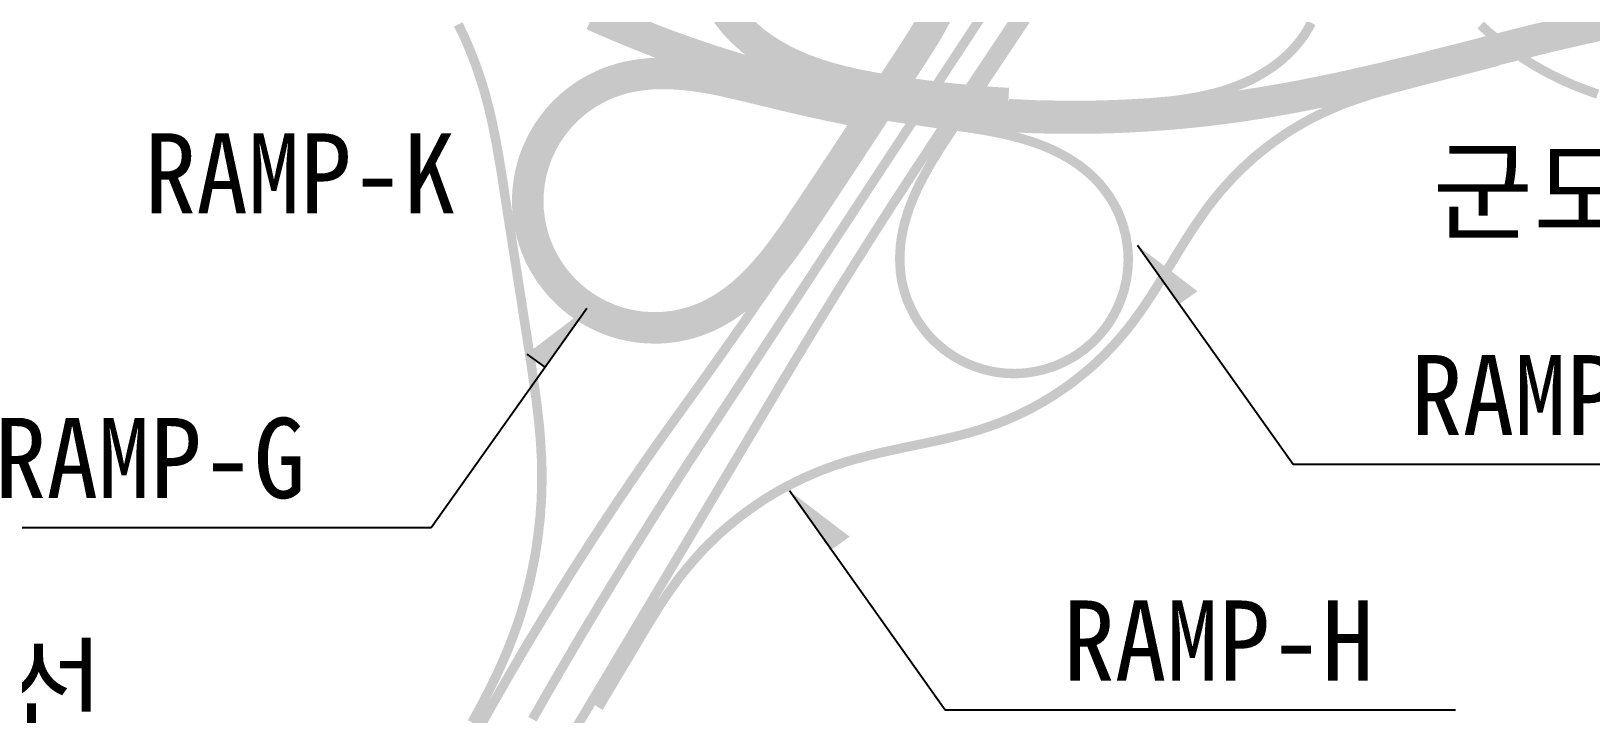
# Model space of a CAD drawing. Header units: metres. Extents: x 219215 to 220758, y 221330 to 222332.
# Drawn here: x 220467.4 to 220575.8, y 222198.5 to 222246 of the extents above; entities that cross this region are included whole.
import ezdxf

# ---------------------------------------------------------------- set-up
doc = ezdxf.new("R2010")
doc.units = ezdxf.units.M
for name, color, linetype in [('CA-ALGN-RampA', 2, 'Continuous'), ('CA-ALGN-RampF', 2, 'Continuous'), ('CA-ALGN-RampG', 2, 'Continuous'), ('CA-ALGN-RampH', 2, 'Continuous'), ('CA-ALGN-RampK', 2, 'Continuous'), ('CA-ALGN-RampL', 2, 'Continuous'), ('CA-ALGN-RampM', 2, 'Continuous'), ('CA-ALGN-RampN', 2, 'Continuous'), ('CA-ALGN-RampO', 2, 'Continuous'), ('CA-ALGN-국도7호선평면선형', 2, 'Continuous'), ('CA-ALGN-군도이설1', 2, 'Continuous'), ('CA-LEAL', 1, 'Continuous'), ('CA-TEXT', 3, 'Continuous')]:
    doc.layers.add(name, color=color, linetype=linetype)
doc.styles.add('돋움체', font='DotumChe.ttf')

msp = doc.modelspace()

# ---------------------------------------------------------------- hatches: boundary and pattern name
at = {"layer": 'CA-LEAL'}
for points in [[(220548.44, 222227.89), (220547.16, 222226.99), (220544.26, 222231.08)], [(220501.84, 222223.52), (220503.11, 222222.62), (220506.02, 222226.71)], [(220524.28, 222210.83), (220523, 222209.92), (220520.1, 222214.02)]]:
    msp.add_hatch(color=256, dxfattribs=at).paths.add_polyline_path(points)

# ---------------------------------------------------------------- linework, layer by layer
at = {"layer": 'CA-ALGN-RampA', "const_width": 2.19}
msp.add_lwpolyline([(220506.46, 222247.1), (220506.78, 222246.95), (220507.1, 222246.81), (220507.42, 222246.67), (220507.75, 222246.53), (220508.07, 222246.39), (220508.4, 222246.25), (220508.72, 222246.12), (220509.05, 222245.98), (220509.37, 222245.85), (220509.7, 222245.72), (220510.03, 222245.59), (220510.36, 222245.46), (220510.69, 222245.33), (220511.01, 222245.21), (220511.34, 222245.08), (220511.67, 222244.96), (220512.01, 222244.84), (220512.34, 222244.72), (220512.67, 222244.6), (220513, 222244.48), (220513.33, 222244.37), (220513.67, 222244.25), (220514, 222244.14), (220514.34, 222244.03), (220514.67, 222243.92), (220515.01, 222243.81), (220515.34, 222243.7), (220515.68, 222243.6), (220516.02, 222243.49), (220516.35, 222243.39), (220516.69, 222243.29), (220517.03, 222243.19), (220517.37, 222243.09), (220517.71, 222242.99), (220518.05, 222242.9), (220518.39, 222242.81), (220518.73, 222242.71), (220519.07, 222242.62), (220519.41, 222242.53), (220519.75, 222242.44), (220520.09, 222242.36), (220520.43, 222242.27), (220520.78, 222242.19), (220521.12, 222242.11), (220521.46, 222242.03), (220521.81, 222241.95), (220522.15, 222241.87), (220522.49, 222241.8), (220522.84, 222241.72), (220523.18, 222241.65), (220523.53, 222241.58), (220523.87, 222241.51), (220524.22, 222241.44), (220524.57, 222241.37), (220524.91, 222241.31), (220525.26, 222241.24), (220525.61, 222241.18), (220525.95, 222241.12), (220526.3, 222241.06), (220526.65, 222241), (220527, 222240.94), (220527.35, 222240.89), (220527.69, 222240.84), (220528.04, 222240.78), (220528.39, 222240.73), (220528.74, 222240.69), (220529.09, 222240.64), (220529.44, 222240.59), (220529.79, 222240.55), (220530.14, 222240.51), (220530.49, 222240.46), (220530.84, 222240.42), (220531.19, 222240.39), (220531.54, 222240.35), (220531.89, 222240.31), (220532.24, 222240.28), (220532.59, 222240.25), (220532.95, 222240.22), (220533.3, 222240.19), (220533.65, 222240.16), (220534, 222240.14), (220534.35, 222240.11), (220534.7, 222240.09), (220535.06, 222240.07), (220535.41, 222240.05), (220535.76, 222240.03), (220536.11, 222240.01), (220536.46, 222240), (220536.82, 222239.98), (220537.17, 222239.97), (220537.52, 222239.96), (220537.87, 222239.95), (220538.23, 222239.94), (220538.58, 222239.94), (220538.93, 222239.93), (220539.28, 222239.93), (220539.64, 222239.93), (220539.99, 222239.93), (220540.34, 222239.93), (220540.69, 222239.93), (220541.05, 222239.94), (220541.4, 222239.94), (220541.75, 222239.95), (220542.1, 222239.96), (220542.46, 222239.97), (220542.81, 222239.98), (220543.16, 222240), (220543.51, 222240.01), (220543.86, 222240.03), (220544.22, 222240.05), (220544.57, 222240.07), (220544.92, 222240.09), (220545.27, 222240.11), (220545.62, 222240.14), (220545.98, 222240.16), (220546.33, 222240.19), (220546.68, 222240.22), (220547.03, 222240.25), (220547.38, 222240.28), (220547.73, 222240.32), (220548.08, 222240.35), (220548.43, 222240.39), (220548.78, 222240.43), (220549.13, 222240.47), (220549.48, 222240.51), (220549.83, 222240.55), (220550.18, 222240.6), (220550.53, 222240.64), (220550.88, 222240.69), (220550.98, 222240.7), (220551.33, 222240.75), (220551.68, 222240.8), (220552.03, 222240.86), (220552.37, 222240.91), (220552.72, 222240.96), (220553.07, 222241.02), (220553.42, 222241.08), (220553.77, 222241.14), (220554.11, 222241.2), (220554.46, 222241.26), (220554.81, 222241.32), (220555.15, 222241.39), (220555.5, 222241.45), (220555.85, 222241.52), (220556.19, 222241.59), (220556.54, 222241.66), (220556.88, 222241.72), (220557.23, 222241.8), (220557.58, 222241.87), (220557.92, 222241.94), (220558.27, 222242.01), (220558.61, 222242.09), (220558.95, 222242.16), (220559.3, 222242.24), (220559.64, 222242.32), (220559.99, 222242.39), (220560.33, 222242.47), (220560.67, 222242.55), (220561.02, 222242.63), (220561.36, 222242.71), (220561.7, 222242.79), (220562.05, 222242.88), (220562.39, 222242.96), (220562.73, 222243.04), (220563.07, 222243.12), (220563.42, 222243.21), (220563.76, 222243.29), (220564.1, 222243.38), (220564.44, 222243.46), (220564.79, 222243.55), (220565.13, 222243.64), (220565.47, 222243.72), (220565.81, 222243.81), (220566.15, 222243.9), (220566.49, 222243.98), (220566.84, 222244.07), (220567.18, 222244.16), (220567.52, 222244.25), (220567.86, 222244.33), (220568.2, 222244.42), (220568.54, 222244.51), (220568.88, 222244.6), (220569.09, 222244.65), (220569.12, 222244.66), (220569.46, 222244.75), (220569.8, 222244.83), (220570.14, 222244.92), (220570.49, 222245.01), (220570.83, 222245.09), (220571.17, 222245.18), (220571.51, 222245.26), (220571.86, 222245.35), (220572.2, 222245.43), (220572.54, 222245.51), (220572.88, 222245.6), (220573.23, 222245.68), (220573.57, 222245.76), (220573.91, 222245.84), (220574.26, 222245.92), (220574.6, 222246), (220574.94, 222246.08), (220575.29, 222246.16), (220575.63, 222246.23), (220575.97, 222246.31), (220576.32, 222246.39), (220576.66, 222246.47), (220577.01, 222246.54)], dxfattribs=at)
at = {"layer": 'CA-ALGN-RampF', "const_width": 2.19}
for points in [[(220530.39, 222247.32), (220530.23, 222247.01), (220530.06, 222246.7), (220529.89, 222246.39), (220529.72, 222246.08), (220529.54, 222245.78), (220529.36, 222245.48), (220529.17, 222245.18), (220528.98, 222244.88), (220528.79, 222244.58), (220528.6, 222244.29), (220528.41, 222243.99), (220528.21, 222243.7), (220528.16, 222243.62), (220523.86, 222237.06)], [(220535.29, 222240.94), (220534.94, 222240.96), (220534.59, 222240.98), (220534.24, 222241), (220533.88, 222241.03), (220533.53, 222241.05), (220533.18, 222241.08), (220532.83, 222241.11), (220532.48, 222241.14), (220532.13, 222241.18), (220531.78, 222241.21), (220531.43, 222241.25), (220531.07, 222241.29), (220530.72, 222241.32), (220530.37, 222241.36), (220530.02, 222241.41), (220529.67, 222241.45), (220529.32, 222241.5), (220528.98, 222241.54), (220528.63, 222241.59), (220528.28, 222241.64), (220527.93, 222241.69), (220527.58, 222241.75), (220527.23, 222241.8), (220526.88, 222241.86), (220526.84, 222241.86), (220526.49, 222241.92), (220526.14, 222241.98), (220525.79, 222242.04), (220525.45, 222242.11), (220525.1, 222242.17), (220524.76, 222242.24), (220524.41, 222242.32), (220524.07, 222242.4), (220523.72, 222242.48), (220523.38, 222242.57), (220523.04, 222242.66), (220522.7, 222242.75), (220522.37, 222242.86), (220522.03, 222242.96), (220521.7, 222243.08), (220521.36, 222243.2), (220521.04, 222243.32), (220520.71, 222243.46), (220520.39, 222243.6), (220520.07, 222243.75), (220519.75, 222243.9), (220519.44, 222244.07), (220519.13, 222244.24), (220518.83, 222244.42), (220518.53, 222244.61), (220518.24, 222244.8), (220517.95, 222245.01), (220517.67, 222245.22), (220517.4, 222245.44), (220517.13, 222245.68), (220516.87, 222245.92), (220516.62, 222246.17), (220516.38, 222246.42), (220516.15, 222246.69), (220515.93, 222246.97), (220515.72, 222247.25)]]:
    msp.add_lwpolyline(points, dxfattribs=at)
at = {"layer": 'CA-ALGN-RampG', "const_width": 2.19}
msp.add_lwpolyline([(220523.86, 222237.06), (220523.66, 222236.76), (220523.47, 222236.47), (220523.27, 222236.17), (220523.08, 222235.88), (220522.89, 222235.59), (220522.69, 222235.29), (220522.5, 222235), (220522.3, 222234.7), (220522.11, 222234.41), (220521.91, 222234.12), (220521.71, 222233.82), (220521.52, 222233.53), (220521.32, 222233.24), (220521.18, 222233.03), (220520.98, 222232.74), (220520.79, 222232.44), (220520.59, 222232.15), (220520.39, 222231.86), (220520.19, 222231.57), (220519.98, 222231.29), (220519.78, 222231), (220519.57, 222230.72), (220519.35, 222230.43), (220519.14, 222230.16), (220518.92, 222229.88), (220518.69, 222229.61), (220518.46, 222229.34), (220518.23, 222229.08), (220517.99, 222228.82), (220517.75, 222228.57), (220517.49, 222228.32), (220517.24, 222228.08), (220516.98, 222227.84), (220516.71, 222227.61), (220516.43, 222227.39), (220516.15, 222227.18), (220515.86, 222226.98), (220515.57, 222226.78), (220515.27, 222226.6), (220514.96, 222226.43), (220514.65, 222226.26), (220514.33, 222226.11), (220514.13, 222226.03), (220513.81, 222225.9), (220513.47, 222225.78), (220513.14, 222225.68), (220512.79, 222225.59), (220512.45, 222225.52), (220512.1, 222225.45), (220511.75, 222225.41), (220511.4, 222225.37), (220511.05, 222225.35), (220510.7, 222225.35), (220510.35, 222225.36), (220509.99, 222225.38), (220509.64, 222225.41), (220509.29, 222225.47), (220508.95, 222225.53), (220508.6, 222225.61), (220508.26, 222225.7), (220507.93, 222225.8), (220507.6, 222225.92), (220507.27, 222226.06), (220506.95, 222226.2), (220506.63, 222226.36), (220506.32, 222226.53), (220506.02, 222226.71), (220505.73, 222226.91), (220505.44, 222227.11), (220505.16, 222227.33), (220504.89, 222227.56), (220504.64, 222227.79), (220504.39, 222228.04), (220504.15, 222228.3), (220503.92, 222228.57), (220503.7, 222228.85), (220503.49, 222229.13), (220503.3, 222229.43), (220503.11, 222229.73), (220502.94, 222230.04), (220502.78, 222230.35), (220502.64, 222230.67), (220502.5, 222231), (220502.48, 222231.06), (220502.36, 222231.39), (220502.26, 222231.72), (220502.17, 222232.07), (220502.09, 222232.41), (220502.03, 222232.76), (220501.98, 222233.11), (220501.94, 222233.46), (220501.92, 222233.81), (220501.92, 222234.16), (220501.92, 222234.51), (220501.94, 222234.86), (220501.98, 222235.22), (220502.03, 222235.56), (220502.09, 222235.91), (220502.17, 222236.26), (220502.26, 222236.6), (220502.36, 222236.93), (220502.48, 222237.27), (220502.61, 222237.59), (220502.76, 222237.91), (220502.91, 222238.23), (220503.08, 222238.54), (220503.26, 222238.84), (220503.46, 222239.14), (220503.66, 222239.42), (220503.88, 222239.7), (220504.1, 222239.97), (220504.34, 222240.23), (220504.59, 222240.48), (220504.85, 222240.72), (220505.11, 222240.95), (220505.39, 222241.17), (220505.68, 222241.38), (220505.97, 222241.58), (220506.27, 222241.76), (220506.58, 222241.93), (220506.89, 222242.09), (220507.21, 222242.24), (220507.54, 222242.38), (220507.87, 222242.5), (220507.93, 222242.52), (220508.26, 222242.62), (220508.6, 222242.72), (220508.95, 222242.8), (220509.29, 222242.86), (220509.64, 222242.92), (220509.99, 222242.96), (220510.34, 222243), (220510.69, 222243.02), (220511.05, 222243.03), (220511.4, 222243.03), (220511.75, 222243.03), (220512.1, 222243.01), (220512.45, 222242.99), (220512.81, 222242.96), (220513.16, 222242.92), (220513.51, 222242.88), (220513.85, 222242.83), (220514.2, 222242.77), (220514.55, 222242.71), (220514.9, 222242.65), (220515.24, 222242.58), (220515.59, 222242.51), (220515.93, 222242.43), (220516.28, 222242.35), (220516.62, 222242.27), (220516.96, 222242.19), (220517.31, 222242.11), (220517.65, 222242.02), (220517.68, 222242.02), (220518.02, 222241.93), (220518.36, 222241.85), (220518.71, 222241.77), (220519.05, 222241.69), (220519.39, 222241.6), (220519.74, 222241.52), (220520.08, 222241.44), (220520.42, 222241.36), (220520.76, 222241.28), (220521.11, 222241.2), (220521.45, 222241.12), (220521.8, 222241.05), (220522.14, 222240.97), (220522.49, 222240.9), (220522.83, 222240.82), (220523.17, 222240.75), (220523.27, 222240.73), (220523.62, 222240.66), (220523.96, 222240.59), (220524.31, 222240.52), (220524.66, 222240.46), (220525, 222240.39), (220525.35, 222240.33), (220525.7, 222240.27), (220525.84, 222240.24)], dxfattribs=at)
at = {"layer": 'CA-ALGN-RampH', "const_width": 0.656}
msp.add_lwpolyline([(220506.83, 222198.96), (220509.48, 222203.4), (220509.66, 222203.71), (220509.84, 222204.01), (220510.02, 222204.31), (220510.2, 222204.61), (220510.38, 222204.91), (220510.57, 222205.21), (220510.76, 222205.51), (220510.94, 222205.81), (220511.13, 222206.11), (220511.33, 222206.4), (220511.52, 222206.7), (220511.72, 222206.99), (220511.93, 222207.28), (220512.13, 222207.56), (220512.34, 222207.85), (220512.55, 222208.13), (220512.61, 222208.2), (220512.83, 222208.47), (220513.05, 222208.74), (220513.28, 222209.01), (220513.51, 222209.28), (220513.75, 222209.54), (220513.98, 222209.8), (220514.23, 222210.06), (220514.48, 222210.31), (220514.73, 222210.55), (220514.98, 222210.8), (220515.24, 222211.04), (220515.5, 222211.27), (220515.77, 222211.5), (220516.04, 222211.73), (220516.31, 222211.95), (220516.59, 222212.17), (220516.87, 222212.39), (220517.15, 222212.6), (220517.44, 222212.8), (220517.73, 222213.01), (220518.02, 222213.2), (220518.31, 222213.4), (220518.61, 222213.58), (220518.91, 222213.77), (220519.22, 222213.95), (220519.52, 222214.12), (220519.83, 222214.29), (220520.14, 222214.45), (220520.46, 222214.61), (220520.78, 222214.77), (220521.09, 222214.92), (220521.42, 222215.06), (220521.74, 222215.2), (220522.07, 222215.34), (220522.39, 222215.47), (220522.72, 222215.59), (220523.05, 222215.71), (220523.24, 222215.78), (220523.58, 222215.89), (220523.91, 222216), (220524.25, 222216.1), (220524.59, 222216.2), (220524.93, 222216.29), (220525.27, 222216.38), (220525.61, 222216.47), (220525.95, 222216.55), (220526.29, 222216.64), (220526.64, 222216.72), (220526.98, 222216.79), (220527.33, 222216.87), (220527.67, 222216.94), (220528.02, 222217.02), (220528.36, 222217.09), (220528.71, 222217.16), (220528.79, 222217.18), (220529.14, 222217.25), (220529.48, 222217.32), (220529.83, 222217.4), (220530.17, 222217.47), (220530.52, 222217.55), (220530.86, 222217.62), (220531.2, 222217.7), (220531.55, 222217.79), (220531.89, 222217.87), (220532.23, 222217.96), (220532.57, 222218.05), (220532.91, 222218.15), (220533.25, 222218.25), (220533.58, 222218.36), (220533.92, 222218.47), (220534.25, 222218.59), (220534.58, 222218.71), (220534.91, 222218.84), (220535.23, 222218.97), (220535.56, 222219.11), (220535.88, 222219.26), (220536.2, 222219.41), (220536.51, 222219.56), (220536.83, 222219.72), (220537.14, 222219.89), (220537.45, 222220.06), (220537.75, 222220.23), (220538.06, 222220.42), (220538.36, 222220.6), (220538.65, 222220.79), (220538.95, 222220.99), (220539.24, 222221.19), (220539.52, 222221.39), (220539.81, 222221.6), (220540.08, 222221.82), (220540.36, 222222.04), (220540.63, 222222.26), (220540.9, 222222.49), (220541.17, 222222.72), (220541.43, 222222.96), (220541.68, 222223.2), (220541.94, 222223.45), (220542.18, 222223.7), (220542.43, 222223.95), (220542.67, 222224.21), (220542.9, 222224.47), (220543.13, 222224.74), (220543.36, 222225.01), (220543.58, 222225.28), (220543.61, 222225.31), (220543.82, 222225.59), (220544.04, 222225.87), (220544.24, 222226.15), (220544.45, 222226.44), (220544.65, 222226.73), (220544.85, 222227.02), (220545.04, 222227.32), (220545.24, 222227.61), (220545.43, 222227.91), (220545.62, 222228.21), (220545.8, 222228.51), (220545.99, 222228.81), (220546.17, 222229.11), (220546.36, 222229.41), (220546.54, 222229.71), (220546.54, 222229.71), (220546.73, 222230.01), (220546.91, 222230.31), (220547.09, 222230.61), (220547.28, 222230.91), (220547.46, 222231.21), (220547.65, 222231.51), (220547.84, 222231.81), (220548.03, 222232.1), (220548.23, 222232.4), (220548.43, 222232.69), (220548.63, 222232.98), (220548.83, 222233.27), (220549.03, 222233.56), (220549.24, 222233.84), (220549.46, 222234.12), (220549.68, 222234.4), (220549.8, 222234.54), (220550.02, 222234.81), (220550.25, 222235.08), (220550.49, 222235.34), (220550.72, 222235.6), (220550.97, 222235.86), (220551.21, 222236.11), (220551.47, 222236.36), (220551.72, 222236.6), (220551.98, 222236.84), (220552.24, 222237.08), (220552.51, 222237.31), (220552.78, 222237.53), (220553.06, 222237.75), (220553.33, 222237.97), (220553.62, 222238.18), (220553.9, 222238.39), (220554.19, 222238.59), (220554.48, 222238.79), (220554.78, 222238.98), (220555.08, 222239.17), (220555.38, 222239.35), (220555.68, 222239.53), (220555.99, 222239.7), (220556.3, 222239.87), (220556.61, 222240.03), (220556.93, 222240.19), (220557.25, 222240.34), (220557.57, 222240.48), (220557.89, 222240.62), (220558.13, 222240.72), (220558.46, 222240.86), (220558.78, 222240.98), (220559.12, 222241.1), (220559.45, 222241.22), (220559.78, 222241.33), (220560.12, 222241.44), (220560.45, 222241.55), (220560.79, 222241.65), (220561.13, 222241.75), (220561.47, 222241.85), (220561.81, 222241.94), (220562.15, 222242.03), (220562.49, 222242.12), (220562.83, 222242.21), (220563.17, 222242.3), (220563.51, 222242.39), (220563.7, 222242.44), (220569.32, 222243.89)], dxfattribs=at)
at = {"layer": 'CA-ALGN-RampK', "const_width": 0.656}
msp.add_lwpolyline([(220497.08, 222246.44), (220497.24, 222246.12), (220497.39, 222245.81), (220497.54, 222245.49), (220497.68, 222245.16), (220497.82, 222244.84), (220497.95, 222244.51), (220498.08, 222244.19), (220498.21, 222243.86), (220498.33, 222243.53), (220498.45, 222243.19), (220498.56, 222242.86), (220498.67, 222242.52), (220498.78, 222242.19), (220498.88, 222241.85), (220498.93, 222241.68), (220499.02, 222241.35), (220499.11, 222241), (220499.2, 222240.66), (220499.28, 222240.32), (220499.36, 222239.98), (220499.44, 222239.63), (220499.51, 222239.29), (220499.58, 222238.94), (220499.65, 222238.6), (220499.72, 222238.25), (220499.78, 222237.9), (220499.84, 222237.56), (220499.9, 222237.21), (220499.96, 222236.86), (220500.02, 222236.51), (220500.08, 222236.17), (220500.13, 222235.82), (220500.19, 222235.47), (220500.24, 222235.12), (220500.29, 222234.77), (220502, 222223.8), (220502.05, 222223.45), (220502.1, 222223.1), (220502.16, 222222.75), (220502.21, 222222.4), (220502.26, 222222.06), (220502.31, 222221.71), (220502.36, 222221.36), (220502.41, 222221.01), (220502.46, 222220.66), (220502.51, 222220.31), (220502.55, 222219.96), (220502.59, 222219.61), (220502.63, 222219.26), (220502.67, 222218.91), (220502.71, 222218.56), (220502.74, 222218.21), (220502.77, 222217.86), (220502.8, 222217.51), (220502.82, 222217.15), (220502.84, 222216.8), (220502.86, 222216.45), (220502.88, 222216.1), (220502.88, 222215.92), (220502.89, 222215.57), (220502.89, 222215.22), (220502.89, 222214.86), (220502.89, 222214.51), (220502.88, 222214.16), (220502.87, 222213.81), (220502.86, 222213.45), (220502.84, 222213.1), (220502.81, 222212.75), (220502.79, 222212.4), (220502.76, 222212.05), (220502.72, 222211.7), (220502.68, 222211.35), (220502.64, 222211), (220502.59, 222210.65), (220502.54, 222210.3), (220502.49, 222209.95), (220502.43, 222209.6), (220502.37, 222209.25), (220502.3, 222208.91), (220502.23, 222208.56), (220502.16, 222208.22), (220502.08, 222207.87), (220502, 222207.53), (220501.92, 222207.19), (220501.83, 222206.85), (220501.74, 222206.51), (220501.64, 222206.17), (220501.54, 222205.83), (220501.44, 222205.49), (220501.33, 222205.16), (220501.22, 222204.82), (220501.1, 222204.49), (220500.98, 222204.16), (220500.86, 222203.83), (220500.73, 222203.5), (220500.6, 222203.17), (220500.53, 222202.98), (220500.39, 222202.66), (220500.25, 222202.33), (220500.11, 222202.01), (220499.97, 222201.69), (220499.82, 222201.37), (220499.67, 222201.05), (220499.51, 222200.73), (220499.36, 222200.42), (220499.2, 222200.1), (220499.04, 222199.79), (220498.88, 222199.47), (220498.71, 222199.16), (220498.55, 222198.85), (220498.38, 222198.54), (220498.21, 222198.23), (220498.04, 222197.92)], dxfattribs=at)
at = {"layer": 'CA-ALGN-RampL', "const_width": 0.656}
msp.add_lwpolyline([(220525.84, 222240.24), (220526.18, 222240.18), (220526.53, 222240.13), (220526.88, 222240.07), (220527.23, 222240.01), (220527.58, 222239.96), (220527.92, 222239.91), (220528.27, 222239.85), (220528.62, 222239.8), (220528.97, 222239.75), (220529.32, 222239.7), (220529.67, 222239.65), (220530.02, 222239.6), (220530.37, 222239.55), (220530.72, 222239.51), (220531.07, 222239.46), (220531.23, 222239.43), (220531.58, 222239.39), (220531.93, 222239.34), (220532.28, 222239.29), (220532.63, 222239.24), (220532.98, 222239.18), (220533.33, 222239.13), (220533.68, 222239.07), (220534.02, 222239.01), (220534.37, 222238.94), (220534.71, 222238.87), (220535.06, 222238.8), (220535.4, 222238.72), (220535.74, 222238.63), (220536.09, 222238.54), (220536.42, 222238.44), (220536.76, 222238.34), (220537.1, 222238.23), (220537.43, 222238.11), (220537.76, 222237.98), (220538.08, 222237.85), (220538.4, 222237.7), (220538.72, 222237.55), (220539.03, 222237.39), (220539.34, 222237.21), (220539.64, 222237.03), (220539.94, 222236.84), (220540.23, 222236.64), (220540.51, 222236.42), (220540.78, 222236.2), (220541.04, 222235.97), (220541.3, 222235.72), (220541.54, 222235.47), (220541.75, 222235.23), (220541.97, 222234.95), (220542.18, 222234.67), (220542.38, 222234.38), (220542.56, 222234.08), (220542.73, 222233.77), (220542.89, 222233.45), (220543.03, 222233.13), (220543.15, 222232.8), (220543.27, 222232.47), (220543.36, 222232.13), (220543.45, 222231.78), (220543.51, 222231.44), (220543.56, 222231.09), (220543.6, 222230.74), (220543.62, 222230.39), (220543.63, 222230.03), (220543.61, 222229.68), (220543.59, 222229.33), (220543.54, 222228.98), (220543.49, 222228.63), (220543.41, 222228.29), (220543.33, 222227.95), (220543.22, 222227.61), (220543.1, 222227.28), (220542.97, 222226.95), (220542.82, 222226.63), (220542.66, 222226.32), (220542.49, 222226.01), (220542.3, 222225.71), (220542.1, 222225.42), (220541.88, 222225.14), (220541.65, 222224.87), (220541.42, 222224.61), (220541.17, 222224.37), (220540.91, 222224.13), (220540.64, 222223.9), (220540.35, 222223.69), (220540.07, 222223.49), (220539.77, 222223.3), (220539.46, 222223.13), (220539.15, 222222.97), (220538.83, 222222.82), (220538.81, 222222.81), (220538.48, 222222.68), (220538.15, 222222.57), (220537.81, 222222.46), (220537.47, 222222.38), (220537.13, 222222.31), (220536.78, 222222.25), (220536.43, 222222.21), (220536.08, 222222.18), (220535.72, 222222.17), (220535.37, 222222.18), (220535.02, 222222.2), (220534.67, 222222.24), (220534.32, 222222.29), (220533.98, 222222.36), (220533.63, 222222.45), (220533.3, 222222.55), (220532.96, 222222.66), (220532.63, 222222.79), (220532.31, 222222.93), (220532, 222223.09), (220531.69, 222223.26), (220531.39, 222223.44), (220531.1, 222223.64), (220530.81, 222223.85), (220530.54, 222224.08), (220530.28, 222224.31), (220530.02, 222224.56), (220529.78, 222224.81), (220529.55, 222225.08), (220529.34, 222225.36), (220529.13, 222225.65), (220528.94, 222225.94), (220528.76, 222226.25), (220528.6, 222226.56), (220528.45, 222226.88), (220528.31, 222227.2), (220528.19, 222227.53), (220528.08, 222227.87), (220527.99, 222228.21), (220527.91, 222228.55), (220527.85, 222228.9), (220527.81, 222229.25), (220527.8, 222229.27), (220527.78, 222229.62), (220527.76, 222229.97), (220527.76, 222230.32), (220527.78, 222230.67), (220527.8, 222231.03), (220527.84, 222231.38), (220527.9, 222231.72), (220527.96, 222232.07), (220528.04, 222232.42), (220528.13, 222232.76), (220528.23, 222233.1), (220528.33, 222233.43), (220528.45, 222233.76), (220528.58, 222234.09), (220528.71, 222234.42), (220528.85, 222234.74), (220529, 222235.06), (220529.15, 222235.38), (220529.31, 222235.69), (220529.48, 222236), (220529.65, 222236.31), (220529.83, 222236.62), (220530, 222236.92), (220530.19, 222237.22), (220530.37, 222237.52), (220530.56, 222237.82), (220530.75, 222238.12), (220530.94, 222238.41), (220531.14, 222238.71), (220531.33, 222239), (220531.53, 222239.3), (220531.57, 222239.36), (220534.67, 222244.01)], dxfattribs=at)
at = {"layer": 'CA-ALGN-RampM', "const_width": 0.656}
for points in [[(220534.67, 222244.01), (220538.53, 222249.81)], [(220556.35, 222246.55), (220556.18, 222246.24), (220556, 222245.93), (220555.81, 222245.64), (220555.72, 222245.51), (220555.5, 222245.22), (220555.28, 222244.95), (220555.04, 222244.69), (220554.8, 222244.44), (220554.54, 222244.2), (220554.28, 222243.96), (220554, 222243.74), (220553.72, 222243.53), (220553.43, 222243.33), (220553.13, 222243.14), (220552.83, 222242.96), (220552.52, 222242.78), (220552.21, 222242.62), (220551.89, 222242.47), (220551.57, 222242.33), (220551.24, 222242.19), (220550.91, 222242.07), (220550.58, 222241.95), (220550.25, 222241.84), (220549.91, 222241.74), (220549.57, 222241.65), (220549.23, 222241.57), (220548.88, 222241.49), (220548.54, 222241.42), (220548.19, 222241.35), (220547.84, 222241.29), (220547.5, 222241.24), (220547.15, 222241.19), (220546.8, 222241.14), (220546.45, 222241.1), (220546.09, 222241.07), (220545.74, 222241.04), (220545.39, 222241.01), (220545.04, 222240.98), (220544.69, 222240.96), (220544.34, 222240.94), (220544.15, 222240.93), (220543.79, 222240.91), (220543.44, 222240.89), (220543.09, 222240.88), (220542.74, 222240.86), (220542.39, 222240.85), (220542.03, 222240.84), (220541.68, 222240.83), (220541.33, 222240.82), (220540.98, 222240.82), (220540.62, 222240.81), (220540.27, 222240.81), (220539.92, 222240.81), (220539.57, 222240.81), (220539.21, 222240.81), (220538.86, 222240.81), (220538.51, 222240.82), (220538.16, 222240.83), (220537.8, 222240.83), (220537.45, 222240.84), (220537.1, 222240.85), (220536.75, 222240.87), (220536.39, 222240.88), (220536.04, 222240.9), (220535.69, 222240.91), (220535.34, 222240.93), (220535.29, 222240.94)]]:
    msp.add_lwpolyline(points, dxfattribs=at)
at = {"layer": 'CA-ALGN-RampN', "const_width": 0.656}
msp.add_lwpolyline([(220492.78, 222176.6), (220519.25, 222221.01), (220519.43, 222221.32), (220519.61, 222221.62), (220519.79, 222221.92), (220519.98, 222222.22), (220520.16, 222222.53), (220520.34, 222222.83), (220520.52, 222223.13), (220520.7, 222223.43), (220520.89, 222223.73), (220521.07, 222224.04), (220521.25, 222224.34), (220521.44, 222224.64), (220521.62, 222224.94), (220521.8, 222225.24), (220521.99, 222225.54), (220522.17, 222225.84), (220522.36, 222226.14), (220522.54, 222226.44), (220522.73, 222226.74), (220522.91, 222227.04), (220523.1, 222227.34), (220523.28, 222227.64), (220523.47, 222227.94), (220523.66, 222228.24), (220523.84, 222228.54), (220524.03, 222228.84), (220524.22, 222229.14), (220524.4, 222229.43), (220524.59, 222229.73), (220524.78, 222230.03), (220524.97, 222230.33), (220525.16, 222230.63), (220525.34, 222230.93), (220525.53, 222231.22), (220525.72, 222231.52), (220525.91, 222231.82), (220526.1, 222232.12), (220526.29, 222232.41), (220526.48, 222232.71), (220526.67, 222233.01), (220526.86, 222233.3), (220527.05, 222233.6), (220527.24, 222233.9), (220527.43, 222234.19), (220527.63, 222234.49), (220527.82, 222234.78), (220528.01, 222235.08), (220528.2, 222235.37), (220528.4, 222235.67), (220528.59, 222235.96), (220528.78, 222236.26), (220528.97, 222236.55), (220529.17, 222236.85), (220529.36, 222237.14), (220529.56, 222237.44), (220529.75, 222237.73), (220529.94, 222238.03), (220530.14, 222238.32), (220530.33, 222238.61), (220530.52, 222238.9), (220550.51, 222268.92)], dxfattribs=at)
at = {"layer": 'CA-ALGN-RampO', "const_width": 0.656}
msp.add_lwpolyline([(220531.65, 222247.81), (220524.37, 222236.72), (220524.18, 222236.42), (220523.98, 222236.13), (220523.79, 222235.84), (220523.6, 222235.54), (220523.4, 222235.25), (220523.21, 222234.95), (220523.01, 222234.66), (220522.82, 222234.37), (220522.62, 222234.07), (220522.43, 222233.78), (220522.23, 222233.49), (220522.03, 222233.19), (220521.84, 222232.9), (220521.64, 222232.61), (220521.44, 222232.32), (220521.25, 222232.02), (220521.05, 222231.73), (220520.85, 222231.44), (220520.66, 222231.15), (220520.46, 222230.85), (220520.26, 222230.56), (220520.06, 222230.27), (220519.86, 222229.98), (220519.66, 222229.69), (220519.46, 222229.4), (220519.27, 222229.11), (220519.07, 222228.82), (220518.87, 222228.53), (220518.67, 222228.24), (220518.47, 222227.95), (220518.27, 222227.65), (220518.07, 222227.37), (220517.86, 222227.08), (220517.66, 222226.79), (220517.46, 222226.5), (220517.26, 222226.21), (220517.06, 222225.92), (220516.86, 222225.63), (220516.66, 222225.34), (220516.45, 222225.05), (220516.25, 222224.76), (220516.05, 222224.47), (220515.84, 222224.19), (220515.64, 222223.9), (220515.44, 222223.61), (220515.23, 222223.32), (220515.03, 222223.03), (220514.83, 222222.75), (220514.62, 222222.46), (220514.42, 222222.17), (220514.21, 222221.89), (220514.01, 222221.6), (220513.8, 222221.31), (220513.6, 222221.03), (220513.39, 222220.74), (220513.19, 222220.45), (220512.98, 222220.17), (220512.77, 222219.88), (220512.57, 222219.6), (220512.44, 222219.42), (220512.44, 222219.42), (220512.23, 222219.13), (220512.03, 222218.85), (220511.82, 222218.56), (220511.62, 222218.28), (220511.41, 222217.99), (220511.21, 222217.7), (220511, 222217.41), (220510.8, 222217.12), (220510.6, 222216.84), (220510.4, 222216.55), (220510.19, 222216.26), (220509.99, 222215.97), (220509.79, 222215.68), (220509.59, 222215.39), (220509.39, 222215.1), (220509.19, 222214.81), (220508.99, 222214.52), (220508.8, 222214.22), (220508.6, 222213.93), (220508.4, 222213.64), (220508.2, 222213.35), (220508.01, 222213.06), (220507.81, 222212.76), (220507.62, 222212.47), (220507.42, 222212.18), (220507.23, 222211.88), (220507.03, 222211.59), (220506.84, 222211.29), (220506.65, 222211), (220506.45, 222210.7), (220506.26, 222210.41), (220506.07, 222210.11), (220505.88, 222209.81), (220505.69, 222209.52), (220505.5, 222209.22), (220505.31, 222208.92), (220505.12, 222208.63), (220504.93, 222208.33), (220504.74, 222208.03), (220504.56, 222207.73), (220504.37, 222207.43), (220504.18, 222207.13), (220504, 222206.83), (220503.81, 222206.53), (220503.63, 222206.23), (220503.44, 222205.93), (220503.26, 222205.63), (220503.07, 222205.33), (220502.89, 222205.03), (220502.71, 222204.73), (220502.53, 222204.43), (220502.34, 222204.12), (220502.16, 222203.82), (220501.98, 222203.52), (220501.8, 222203.22), (220501.62, 222202.91), (220501.44, 222202.61), (220501.27, 222202.3), (220501.09, 222202), (220500.91, 222201.7), (220500.73, 222201.39), (220500.56, 222201.09), (220500.38, 222200.78), (220500.21, 222200.47), (220500.03, 222200.17), (220499.86, 222199.86), (220499.68, 222199.55), (220499.54, 222199.31), (220491.37, 222184.82)], dxfattribs=at)
at = {"layer": 'CA-ALGN-국도7호선평면선형', "const_width": 0.656}
msp.add_lwpolyline([(220502.24, 222198.15), (220502.41, 222198.45), (220502.59, 222198.76), (220502.76, 222199.06), (220502.94, 222199.37), (220503.11, 222199.68), (220503.29, 222199.98), (220503.47, 222200.29), (220503.64, 222200.59), (220503.82, 222200.9), (220504, 222201.2), (220504.17, 222201.51), (220504.35, 222201.81), (220504.53, 222202.12), (220504.71, 222202.42), (220504.89, 222202.72), (220505.06, 222203.03), (220505.24, 222203.33), (220505.42, 222203.63), (220505.6, 222203.94), (220505.78, 222204.24), (220505.96, 222204.54), (220506.14, 222204.85), (220506.33, 222205.15), (220506.51, 222205.45), (220506.69, 222205.75), (220506.87, 222206.06), (220507.05, 222206.36), (220507.24, 222206.66), (220507.42, 222206.96), (220507.6, 222207.26), (220507.78, 222207.56), (220507.97, 222207.86), (220508.15, 222208.16), (220508.34, 222208.47), (220508.52, 222208.77), (220508.71, 222209.07), (220508.89, 222209.37), (220509.08, 222209.67), (220509.26, 222209.97), (220509.45, 222210.26), (220509.64, 222210.56), (220509.82, 222210.86), (220510.01, 222211.16), (220510.2, 222211.46), (220510.38, 222211.76), (220510.57, 222212.06), (220510.76, 222212.36), (220510.95, 222212.65), (220511.14, 222212.95), (220511.33, 222213.25), (220511.52, 222213.55), (220511.71, 222213.84), (220511.9, 222214.14), (220512.09, 222214.44), (220512.28, 222214.73), (220512.47, 222215.03), (220512.66, 222215.33), (220512.85, 222215.62), (220513.04, 222215.92), (220513.23, 222216.21), (220513.43, 222216.51), (220513.62, 222216.8), (220513.81, 222217.1), (220514.01, 222217.39), (220514.04, 222217.44), (220551.58, 222274.63)], dxfattribs=at)
at = {"layer": 'CA-ALGN-군도이설1', "const_width": 0.656}
msp.add_lwpolyline([(220576.24, 222241.6), (220575.91, 222241.71), (220575.58, 222241.83), (220575.25, 222241.95), (220574.92, 222242.08), (220574.59, 222242.21), (220574.27, 222242.35), (220573.95, 222242.49), (220573.63, 222242.64), (220573.31, 222242.8), (220573, 222242.95), (220572.68, 222243.12), (220572.37, 222243.29), (220572.07, 222243.46), (220571.76, 222243.64), (220571.46, 222243.83), (220571.17, 222244.01), (220570.87, 222244.21), (220570.58, 222244.41), (220570.29, 222244.61), (220570.01, 222244.82), (220569.72, 222245.03), (220569.45, 222245.25), (220569.17, 222245.47), (220568.9, 222245.69), (220568.63, 222245.92), (220568.37, 222246.16), (220568.11, 222246.4)], dxfattribs=at)
at = {"layer": 'CA-LEAL'}
for p, q in [((220555.08, 222215.85), (220544.26, 222231.08)), ((220495.2, 222211.47), (220506.02, 222226.71)), ((220501.84, 222223.52), (220503.11, 222222.62)), ((220590.52, 222215.85), (220555.08, 222215.85)), ((220530.92, 222198.78), (220520.1, 222214.02)), ((220459.75, 222211.47), (220495.2, 222211.47)), ((220566.36, 222198.78), (220530.92, 222198.78))]:
    msp.add_line(p, q, dxfattribs=at)

# ---------------------------------------------------------------- texts
at = {"layer": 'CA-TEXT', "style": '돋움체'}
for s, p in [('RAMP-K', (220475.28, 222233.3, -307.7)), ('군도14호선', (220564.77, 222232.06, -307.7)), ('RAMP-L', (220563.25, 222217.89, -205.13)), ('RAMP-G', (220464.87, 222213.52, -205.13)), ('RAMP-H', (220539.09, 222200.83, -205.13)), ('국도7호선', (220440.94, 222197.53, -307.7))]:
    msp.add_text(s, height=5.571, dxfattribs=at).set_placement(p)

doc.saveas('drawing.dxf')
